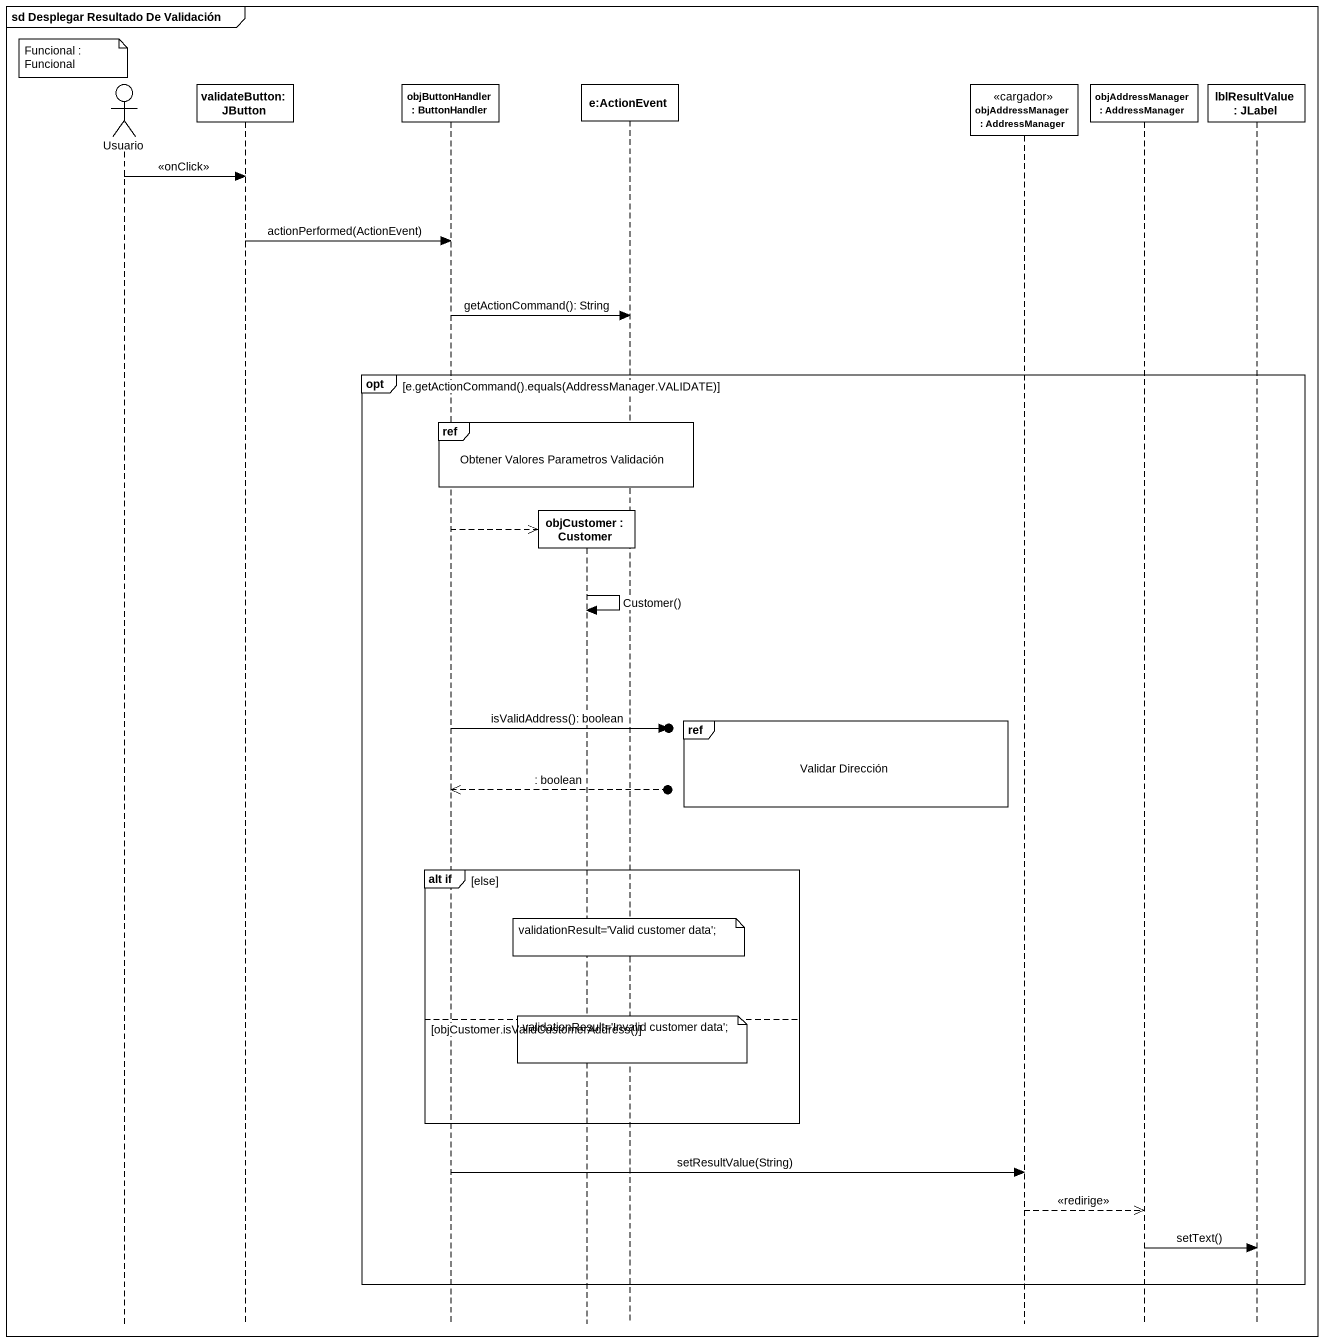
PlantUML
@startuml
mainframe sd Desplegar Resultado De Validación
hide footbox
actor Usuario
participant "validateButton: JButton" as validateButton_JButton
participant "objButtonHandler : ButtonHandler" as objButtonHandler
participant "objCustomer : Customer" as objCustomer
participant "e:ActionEvent" as e_ActionEvent
participant "objAddressManager : AddressManager" as objAddressManager <<cargador>>
participant "objAddressManager : AddressManager" as objAddressManager_2
participant "lblResultValue : JLabel" as lblResultValue_JLabel

note over Usuario : Funcional : Funcional
Usuario -> validateButton_JButton : <<onClick>>
validateButton_JButton -> objButtonHandler : actionPerformed(ActionEvent)
objButtonHandler -> e_ActionEvent : getActionCommand(): String
opt e.getActionCommand().equals(AddressManager.VALIDATE)
  ref over objButtonHandler, objCustomer, e_ActionEvent : Obtener Valores Parametros Validación
  objButtonHandler -->> objCustomer **
  objCustomer -> objCustomer : Customer()
  ref over objAddressManager : Validar Dirección
  objButtonHandler ->o] : isValidAddress(): boolean
  objButtonHandler <<--o] : : boolean
  group alt if [else]
    note over e_ActionEvent : validationResult='Valid customer data';
  else objCustomer.isValidCustomerAddress()
    note over e_ActionEvent : validationResult='Invalid customer data';
  end
  objButtonHandler -> objAddressManager : setResultValue(String)
  objAddressManager -->> objAddressManager_2 : <<redirige>>
  objAddressManager_2 -> lblResultValue_JLabel : setText()
end
@enduml
